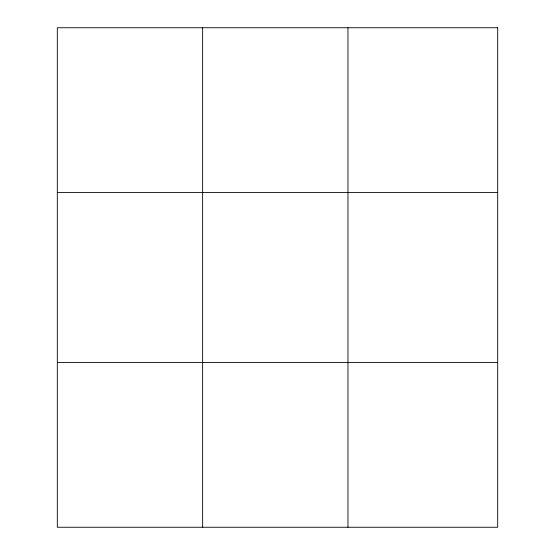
<?xml version="1.0" encoding="UTF-8"?>
<svg xmlns="http://www.w3.org/2000/svg" width="555" height="555" viewBox="0 0 555 555"><rect width="100%" height="100%" fill="white"/><g stroke="black" fill="none" stroke-linecap="round" stroke-linejoin="round"><path stroke-width="0.83" d="M202.637 527.25L202.637 27.75M347.964 527.25L347.964 27.75M57.311 192.585L497.689 192.585M57.311 362.415L497.689 362.415M497.689 27.75L497.689 527.25L57.311 527.25L57.311 27.75L497.689 27.75"/></g></svg>
